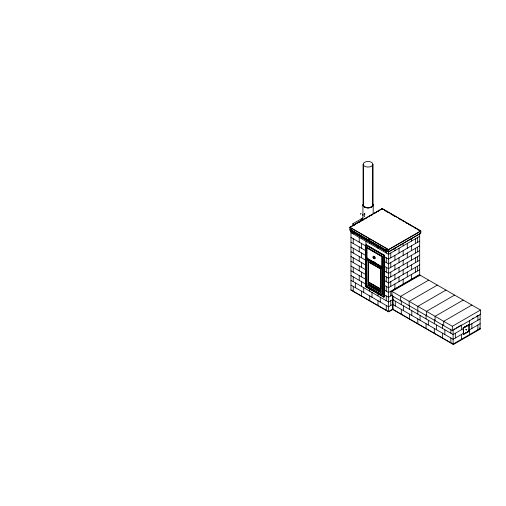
<?xml version="1.0" encoding="UTF-8"?>
<svg xmlns="http://www.w3.org/2000/svg" width="506" height="506" viewBox="0 0 506 506"><rect width="100%" height="100%" fill="white"/><g stroke="black" fill="none" stroke-linecap="round" stroke-linejoin="round"><path stroke-width="0.76" d="M364.238 214.044C364.99 213.665 364.118 214.43 364.358 214.278M466.171 329.716C466.45 329.172 467.089 329.982 466.19 329.748M363.099 215.063L362.682 214.689L362.992 215.227M364.636 214.304L364.358 213.734M364.864 214.139L364.946 213.836M466.096 329.716C467.044 328.773 465.665 330.235 466.545 329.975M364.206 213.848L364.655 213.621M364.617 214.285L364.314 214.209M466.134 329.305L466.026 329.665M352.853 225.708L352.853 223.76L363.017 217.89M362.992 219.421L355.478 223.76L355.478 224.405M351.537 230.154L351.347 228.744L349.848 229.61L349.848 227.226L382.138 208.58L420.815 230.913L420.815 233.298L388.519 251.937L385.129 249.977M382.138 208.801L349.848 227.441L388.519 249.768L420.815 231.128L382.138 208.58M352.941 225.872L354.978 224.696M359.051 222.343L361.088 221.166M362.448 220.382L363.801 219.604M365.161 218.82L366.521 218.035M368.558 216.859L369.918 216.075M371.271 215.29L372.631 214.506M374.668 213.33L376.028 212.545M377.387 211.761L378.741 210.977M380.778 209.8L382.138 209.016M351.537 228.851L350.411 229.503L385.705 249.875L387.02 249.338L387.02 250.634L385.705 251.393L350.038 230.799L350.038 229.503L385.705 250.097L387.02 249.338M367.963 239.635L369.279 239.091L369.279 240.394M368.153 239.743L369.279 239.091M365.806 245.106L366.369 244.784L384.389 255.188L384.389 296.813L383.826 297.136L365.806 286.731L365.806 245.106L383.826 255.517L384.389 255.188M366.723 247.832L367.211 247.548L382.422 256.327L382.422 266.732L381.935 267.016L366.723 258.237L366.723 247.832L381.935 256.612L382.422 256.327M366.723 258.237L367.211 257.952M366.723 259.319L367.211 259.04L382.422 267.819L382.422 294.701L381.935 294.979L366.723 286.2L366.723 259.319L381.935 268.098L382.422 267.819M420.815 230.913L388.519 249.553L388.519 311.551L392.991 308.97M380.62 289.021L368.229 282.082L368.412 261.811L380.62 268.857L380.695 289.059L380.695 268.812L376.628 266.466M419.759 233.69L388.709 251.83L388.709 249.66L349.848 227.226M419.683 236.327L388.519 254.322L350.974 232.646M419.683 241.096L388.519 259.091L384.427 256.725M419.683 245.865L388.519 263.86L384.465 261.52M368.229 261.918L380.695 268.812M419.683 250.634L388.519 268.629L384.465 266.289M368.229 283.815L380.62 290.754L380.43 292.379L368.229 285.333L368.229 283.815L379.943 290.362M419.683 255.403L388.519 273.398L384.465 271.058M365.806 286.731L384.016 297.028L384.016 255.403L365.996 244.999M366.723 286.2L367.211 285.915M368.229 285.333L369.26 284.739L380.752 291.367M419.683 260.173L388.519 278.167L384.465 275.827M419.683 264.942L388.519 282.936L384.465 280.596M419.683 269.717L388.519 287.705L384.465 285.365M419.683 274.486L388.519 292.474L384.465 290.134M393.029 290.741L392.65 290.526L419.683 274.916L480.51 310.033L480.51 314.371L452.351 330.627L391.903 295.725L391.903 291.393L420.062 275.131M392.466 294.966L388.519 297.243L384.364 294.846M393.137 299.35L388.519 302.012L350.974 280.337M428.696 280.122L400.537 296.377L400.537 300.716M393.137 304.119L388.519 306.781L350.974 285.106M437.336 285.106L409.171 301.361L409.171 305.7M445.969 290.09L417.811 306.351L417.811 314.156M454.603 295.074L426.444 311.335L426.444 315.668M463.243 300.064L435.078 316.32L435.078 320.659M471.877 305.048L443.718 321.31L443.718 325.643M391.903 291.393L452.351 326.294L480.51 310.033M453.737 329.393L455.008 328.66M456.279 327.926L461.364 324.991L461.364 329.76M472.168 318.755L473.439 318.021M476.614 316.187L477.885 315.453L477.885 320.222M463.243 327.812L469.138 324.713L469.138 331.215L463.502 334.466L463.243 327.812L469.138 324.713M468.948 324.599L463.313 327.856L463.313 334.358M464.223 327.673L468.499 325.206M463.616 328.464L453.104 334.529L393.029 299.843M468.499 325.643L480.137 318.925M463.616 333.233L453.104 339.298L393.029 304.618M468.499 330.412L480.137 323.695M463.869 333.954L469.138 331.215M463.939 333.998L468.948 331.107L468.872 324.561M392.65 295.959L392.65 309.166L453.104 344.067L480.137 328.464L480.137 314.156M366.584 252.077L366.192 252.298L366.806 252.203M366.584 265.081L366.192 265.308L366.806 265.214M366.584 283.29L366.192 283.518L366.806 283.423M382.403 287.509L382.492 287.541M381.948 208.908L383.308 209.693M384.668 210.477L388.734 212.824M390.771 214L394.844 216.353M399.595 219.092L400.948 219.876M402.308 220.66L403.661 221.445M405.698 222.615L407.052 223.399M408.412 224.183L409.771 224.968M411.802 226.144L413.162 226.928M414.515 227.713L416.552 228.883M417.912 229.667L420.625 231.236L420.435 233.298M361.113 218.99L362.467 219.768M352.853 223.76L354.877 224.93M386.673 250.653L388.032 251.438M351.885 230.787L353.922 231.963M357.989 234.31L360.025 235.486M361.385 236.27L365.452 238.617M370.202 241.362L371.562 242.146M372.916 242.931L374.276 243.709M376.306 244.885L377.666 245.669M379.026 246.454L380.379 247.238M382.416 248.414L383.769 249.199M350.411 230.799L385.705 251.178M350.974 237.415L366.161 246.182M350.974 242.184L366.224 250.989M350.974 246.953L366.224 255.758M373.852 261.785L375.18 262.551M370.525 262.943L375.269 265.682M350.974 251.722L366.224 260.527M479.34 328.002L480.7 328.786L453.439 344.523L392.801 309.514L388.671 311.898L350.747 290.008M350.974 256.491L366.224 265.296M350.974 261.26L366.224 270.065M466.317 329.33L466.772 329.589M394.908 289.223L395.281 289.438M350.974 266.029L366.224 274.834M350.974 270.799L366.224 279.603M368.412 281.975L380.695 289.059M368.798 282.626L377.659 287.743M378.779 288.388L380.114 289.16M369.07 284.846L380.316 291.336M380.62 292.272L368.412 285.226L368.412 283.708M350.974 275.568L366.224 284.372M375.148 290.849L381.486 294.505M388.519 311.551L350.974 289.875L350.974 231.28M382.428 261.52L382.492 261.526M477.885 324.991L477.885 329.76M471.877 323.695L471.877 328.464M469.625 320.222L469.625 324.991M469.625 329.76L469.625 334.529M463.502 327.964L463.502 334.466M461.364 334.529L461.364 339.298M455.356 333.233L455.356 338.002M453.104 330.443L453.104 344.067M452.351 326.294L452.351 330.627M450.852 329.14L450.852 333.233M450.852 338.002L450.852 342.771M444.844 329.76L444.844 334.529M442.592 324.371L442.592 328.464M442.592 333.233L442.592 338.002M436.583 324.991L436.583 329.76M434.331 319.602L434.331 323.695M434.331 328.464L434.331 333.233M428.323 320.222L428.323 324.991M426.071 314.833L426.071 318.925M426.071 323.695L426.071 328.464M420.062 315.453L420.062 320.222M419.683 233.608L419.683 275.846M417.811 318.925L417.811 323.695M417.431 237.63L417.431 242.399M417.431 247.168L417.431 251.937M417.431 256.706L417.431 261.475M417.431 266.245L417.431 271.014M415.552 238.712L415.552 243.481M415.552 248.25L415.552 253.019M415.552 257.788L415.552 262.557M415.552 267.326L415.552 272.101M411.802 310.684L411.802 315.453M411.422 238.377L411.422 241.096M411.422 245.865L411.422 250.634M411.422 255.403L411.422 260.173M411.422 264.942L411.422 269.711M411.422 274.486L411.422 279.255M409.55 305.295L409.55 309.387M409.55 314.156L409.55 318.925M407.292 243.481L407.292 248.25M407.292 253.019L407.292 257.788M407.292 262.557L407.292 267.326M407.292 272.101L407.292 276.871M403.541 305.915L403.541 310.684M403.162 243.146L403.162 245.865M403.162 250.634L403.162 255.403M403.162 260.173L403.162 264.942M403.162 269.711L403.162 274.486M403.162 279.255L403.162 284.024M401.29 300.526L401.29 304.618M401.29 309.387L401.29 314.156M399.032 248.25L399.032 253.019M399.032 257.788L399.032 262.557M399.032 267.326L399.032 272.095M399.032 276.871L399.032 281.64M395.281 301.146L395.281 305.915M394.908 247.915L394.908 250.634M394.908 255.403L394.908 260.173M394.908 264.942L394.908 269.711M394.908 274.48L394.908 279.255M394.908 284.024L394.908 288.793M393.029 296.181L393.029 309.387M390.777 253.019L390.777 257.788M390.777 262.557L390.777 267.326M390.777 272.095L390.777 276.864M390.777 281.64L390.777 286.409M390.777 291.178L390.777 295.947M390.777 300.716L390.777 305.485M386.268 250.976L386.268 253.019M386.268 257.788L386.268 262.557M386.268 267.326L386.268 272.095M386.268 276.864L386.268 281.64M386.268 286.409L386.268 291.178M386.268 295.947L386.268 300.716M386.268 305.485L386.268 310.254M385.705 249.875L385.705 251.393M383.826 255.517L383.826 297.136M382.119 294.871L382.119 267.99L366.913 259.211L366.913 286.092L374.516 290.482L374.516 290.134M381.935 256.612L381.935 294.979M380.43 268.964L380.43 289.128M380.43 290.861L380.43 292.379M380.259 297.243L380.259 302.012M378.007 246.89L378.007 248.25M378.007 293.221L378.007 295.947M378.007 300.716L378.007 305.485M373.2 205.006L373.2 213.677M372.865 164.267A4.832 2.789 0 0 1 365.617 166.683A4.832 2.789 0 0 1 365.617 161.85A4.832 2.789 0 0 1 372.865 164.267L372.865 205.019M372.808 164.267L372.808 205.019M371.999 292.474L371.999 297.243M369.747 241.438L369.747 243.481M369.747 288.452L369.747 291.178M369.747 295.947L369.747 300.716M368.488 261.766L368.412 282.057M367.685 258.408L367.685 260.014M365.996 241.318L365.996 286.624M363.738 287.705L363.738 292.474M363.251 164.267L363.251 205.019M363.2 164.267L363.2 205.019M362.916 205.006L362.916 219.983M361.486 237.352L361.486 238.712M361.486 243.481L361.486 248.25M361.486 253.019L361.486 257.788M361.486 262.557L361.486 267.326M361.486 272.101L361.486 276.871M361.486 281.64L361.486 286.409M361.486 291.178L361.486 295.947M359.235 237.415L359.235 242.184M359.235 246.953L359.235 251.722M359.235 256.491L359.235 261.26M359.235 266.029L359.235 270.799M359.235 275.568L359.235 280.337M355.478 282.936L355.478 287.705M353.226 231.9L353.226 233.943M353.226 238.712L353.226 243.481M353.226 248.25L353.226 253.019M353.226 257.788L353.226 262.557M353.226 267.332L353.226 272.101M353.226 276.871L353.226 281.64M353.226 286.409L353.226 291.178M373.023 204.234A5.142 2.966 0 0 1 367.388 207.947A5.142 2.966 0 0 1 363.605 203.52M372.701 204.285A4.807 2.777 0 0 1 368.058 207.783A4.782 2.758 0 0 1 363.416 204.304A4.725 2.726 0 0 0 368.033 207.751A4.782 2.758 0 0 0 372.65 204.304A4.725 2.726 0 0 1 368.033 207.751A4.807 2.777 0 0 1 363.416 204.285M373.365 256.681A1.328 0.765 60 0 1 374.453 256.428A1.328 0.765 60 0 1 375.212 258.123A1.328 0.765 60 0 1 374.13 258.376M373.732 257.472L374.06 257.839L373.732 257.472M360.557 214.038L360.968 213.734L360.557 214.038M364.314 216.207L364.687 215.872L364.314 216.207M366.192 248.737L366.818 248.781L366.224 248.693M366.192 253.506L366.818 253.55L366.224 253.462M366.192 256.972L366.818 257.023L366.224 256.928M366.192 261.741L366.818 261.792L366.192 261.741M366.192 279.951L366.818 280.001L366.192 279.951M382.119 256.504L366.913 247.719L366.913 258.13L382.119 266.909L382.119 256.504M372.979 257.174A1.328 0.765 60 0 0 374.453 258.813A1.328 0.765 60 0 0 374.307 256.865A1.328 0.765 60 0 0 372.979 257.174"/></g></svg>
